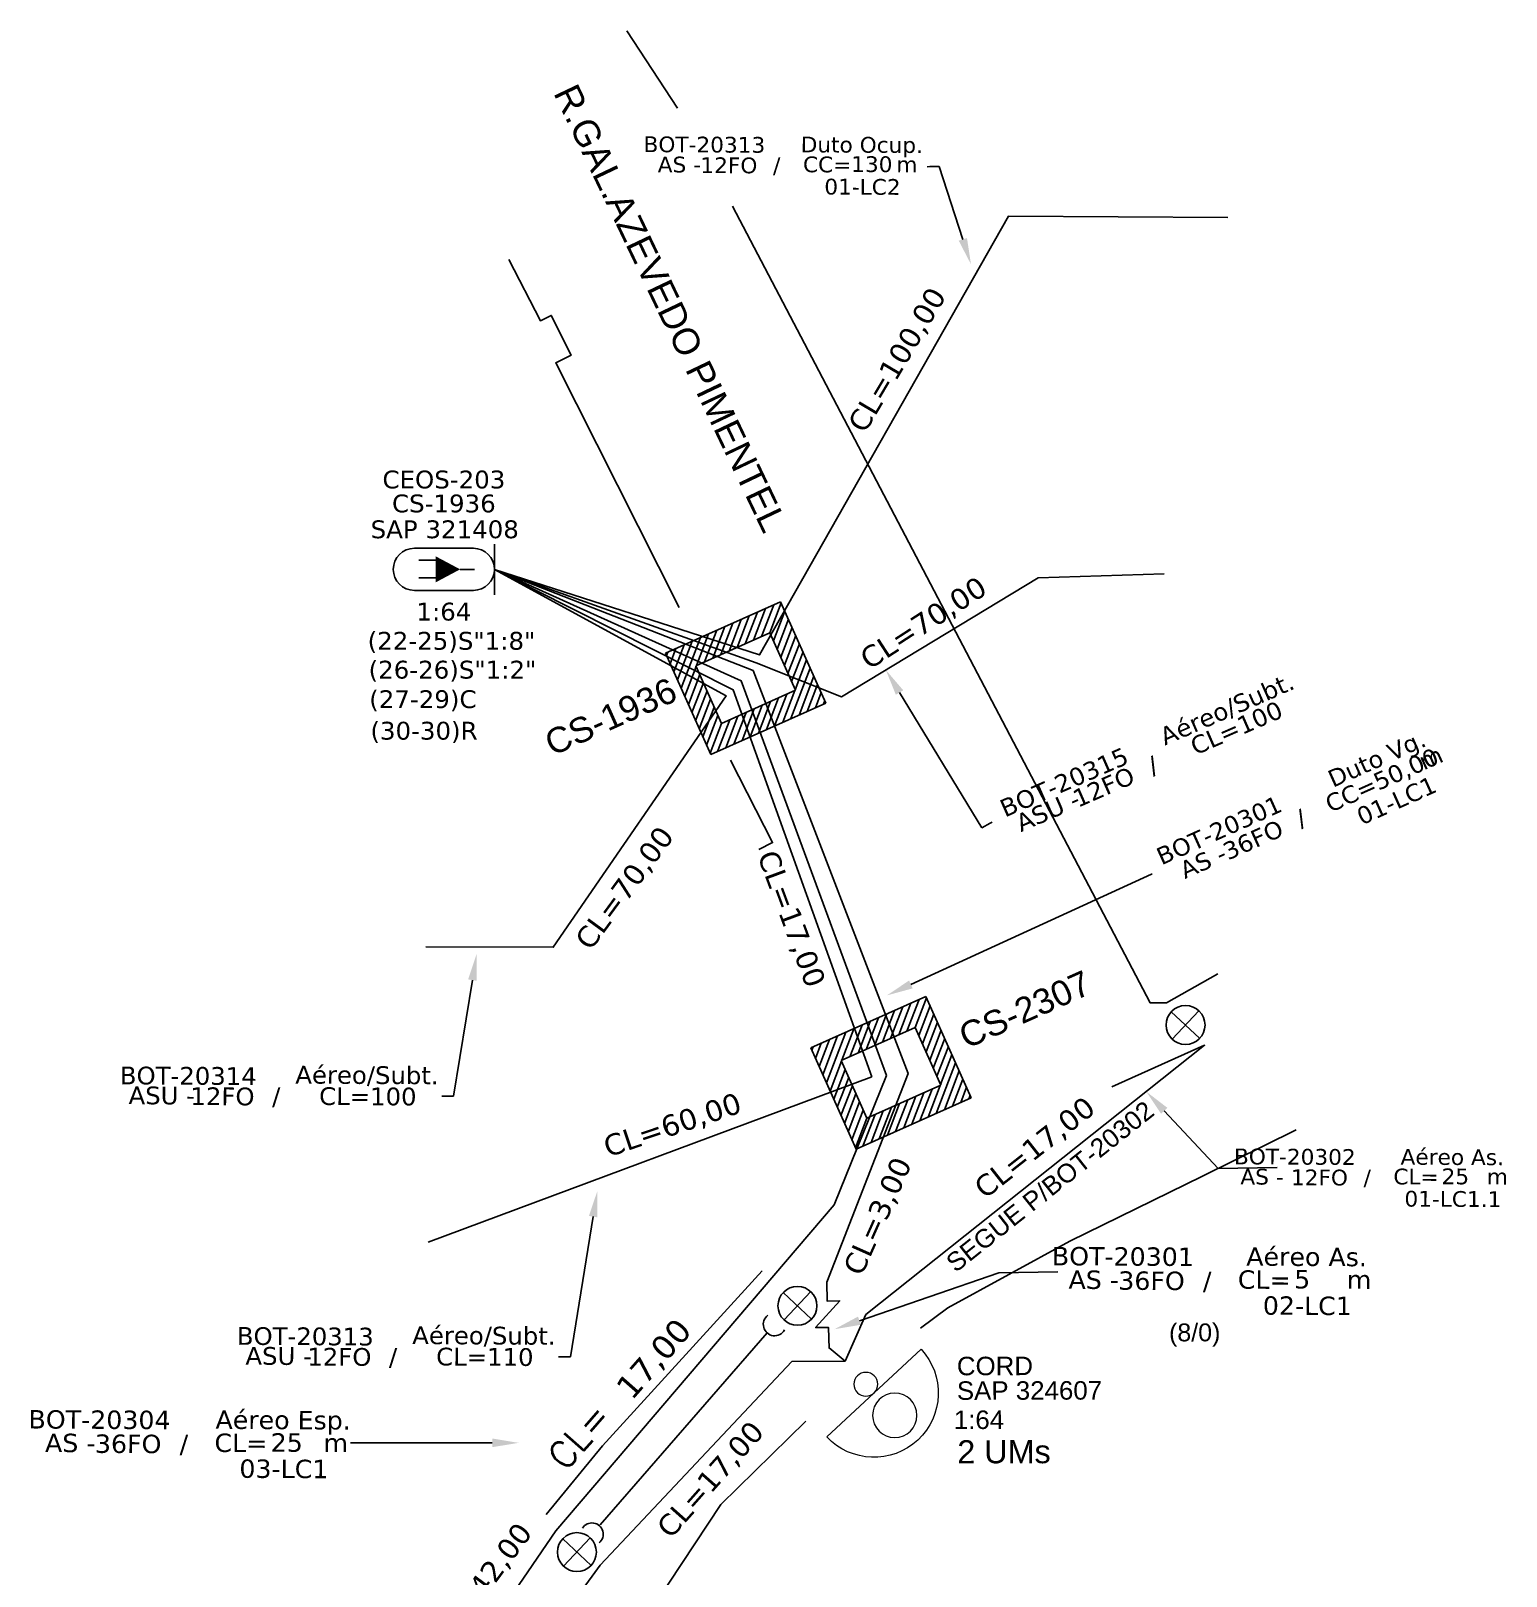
# Model space of a CAD drawing. Header units: metres. Extents: x -1286 to -445, y -500 to 94.
# Drawn here: x -796.6 to -658.6, y -324.5 to -180 of the extents above; entities that cross this region are included whole.
import ezdxf
from ezdxf import colors
from ezdxf.entities.mleader import LeaderData, LeaderLine
from ezdxf.enums import TextEntityAlignment as Align
from ezdxf.math import Vec2, Vec3

# ---------------------------------------------------------------- set-up
doc = ezdxf.new("R2010")
doc.units = ezdxf.units.M
for name, color, linetype in [('10.1-Caixas Subterrâneas', 5, 'Continuous'), ('20.4-CEOS', 1, 'Continuous'), ('CAP_A_INSTALAR', 1, 'Continuous'), ('CELULAS_GPON', 7, 'Continuous'), ('label_cabos', 7, 'Continuous'), ('Legenda', 1, 'Continuous'), ('LOGRADOURO', 5, 'Continuous'), ('Meio Fio', 7, 'Continuous'), ('Subida Lateral', 5, 'Continuous')]:
    doc.layers.add(name, color=color, linetype=linetype)
for name, color, linetype, lineweight in [("20.0-LEGENDA DOS CDO'S", 1, 'Continuous', 0), ('20.2-CDO_POSTE', 1, 'Continuous', 5), ('20.6-CORDOALHA_SUPORTE', 7, 'Continuous', 25)]:
    doc.layers.add(name, color=color, linetype=linetype, lineweight=lineweight)
doc.layers.add('EXTRA', color=50, linetype='Continuous', plot=False)
doc.styles.add('ARIAL', font='arial.ttf')
doc.styles.add('ROMANS', font='romans.shx')
doc.styles.add('siredit', font='verdana.ttf')
doc.linetypes.add('FENCELINE1', pattern='A,0.25,-0.1,[133,ltypeshp.shx,S=0.1,R=0,X=-0.1,Y=0],-0.1,1', length=1.45)

# ---------------------------------------------------------------- blocks, each defined once
blk = doc.blocks.new('CDOE_CT_POST_DESENHO')
at = {"color": 0}
blk.add_line((2.136, 0.393), (-2.114, 0.393), dxfattribs=at)
for centre, radius in [((0.011, 1.403), 0.733), ((0.011, 0), 0.393)]:
    blk.add_circle(centre, radius, dxfattribs=at)
blk.add_arc((0.011, 0.393), 2.125, 0, 180, dxfattribs=at)
blk = doc.blocks.new('*U104')
at = {"layer": '20.4-CEOS', "color": 7, "style": 'siredit'}
for tag, p in [('FIBRAS_SPLITTER', (0, 0)), ('FIBRAS_TOP_C', (0, -4.128)), ('RESERVA_FINAIS', (0, -5.461))]:
    blk.add_attdef(tag, p, '', height=1.01, dxfattribs=at)
for tag, p, flags in [('ID_ATIVIDADE', (0, -6.773), 3), ('FATOR', (0, -8.085), 1), ('QTDE', (0, -9.397), 1), ('FID', (0, -10.709), 1)]:
    blk.add_attdef(tag, p, '', height=1.01, dxfattribs=dict(at, flags=flags))
blk = doc.blocks.new('*U95')
at = {"layer": '20.4-CEOS', "color": 7, "style": 'siredit'}
blk.add_attdef('FIBRAS_SPLITTER', (0, 0), '', height=1.01, dxfattribs=at)
for tag, p, flags in [('ID_ATIVIDADE', (0, -1.483), 3), ('FATOR', (0, -2.795), 1), ('QTDE', (0, -4.107), 1), ('FID', (0, -5.419), 1)]:
    blk.add_attdef(tag, p, '', height=1.01, dxfattribs=dict(at, flags=flags))
blk = doc.blocks.new('*X73')
at = {"color": 0, "linetype": 'Continuous'}
for p, q in [((-1.25, 0.34099), (-0.49099, 1.1)), ((-1.25, 0.517767), (-0.667767, 1.1)), ((-1.25, 0.694544), (-0.844544, 1.1)), ((-1.25, 0.87132), (-1.02132, 1.1)), ((-1.25, 1.048097), (-1.198097, 1.1)), ((-0.789214, 0.625), (-0.314214, 1.1)), ((-0.612437, 0.625), (-0.137437, 1.1)), ((-0.43566, 0.625), (0.03934, 1.1)), ((-0.258883, 0.625), (0.216117, 1.1)), ((-0.082107, 0.625), (0.392893, 1.1)), ((0.09467, 0.625), (0.56967, 1.1)), ((0.271447, 0.625), (0.746447, 1.1)), ((0.448223, 0.625), (0.923223, 1.1)), ((0.625, 0.625), (1.1, 1.1)), ((0.801777, 0.625), (1.25, 1.073223)), ((0.8035, 0.449947), (1.25, 0.896447)), ((0.8035, 0.27317), (1.25, 0.71967)), ((-1.25, 0.164214), (-0.8035, 0.610714)), ((-1.25, -0.012563), (-0.8035, 0.433937)), ((0.8035, 0.096393), (1.25, 0.542893)), ((0.8035, -0.080383), (1.25, 0.366117)), ((-1.25, -0.18934), (-0.8035, 0.25716)), ((-1.25, -0.366117), (-0.8035, 0.080383)), ((0.8035, -0.25716), (1.25, 0.18934)), ((0.8035, -0.433937), (1.25, 0.012563)), ((-1.25, -0.542893), (-0.8035, -0.096393)), ((-1.25, -0.71967), (-0.8035, -0.27317)), ((0.8035, -0.610714), (1.25, -0.164214)), ((-1.25, -0.896447), (-0.8035, -0.449947)), ((0.49099, -1.1), (1.25, -0.34099)), ((0.667767, -1.1), (1.25, -0.517767)), ((-1.25, -1.073223), (-0.801777, -0.625)), ((-1.1, -1.1), (-0.625, -0.625)), ((-0.923223, -1.1), (-0.448223, -0.625)), ((-0.746447, -1.1), (-0.271447, -0.625)), ((-0.56967, -1.1), (-0.09467, -0.625)), ((-0.392893, -1.1), (0.082107, -0.625)), ((-0.216117, -1.1), (0.258883, -0.625)), ((-0.03934, -1.1), (0.43566, -0.625)), ((0.137437, -1.1), (0.612437, -0.625)), ((0.314214, -1.1), (0.789214, -0.625)), ((0.844544, -1.1), (1.25, -0.694544)), ((1.02132, -1.1), (1.25, -0.87132)), ((1.198097, -1.1), (1.25, -1.048097))]:
    blk.add_line(p, q, dxfattribs=at)
blk = doc.blocks.new('MANHOLE_MQ')
at = {"color": 0, "linetype": 'Continuous'}
for p, q in [((0.00000623, 0.00000569), (-0.00000627, 0.00000569)), ((-0.00000627, 0.00000569), (-0.00000627, -0.00000531)), ((0.00000623, -0.00000531), (0.00000623, 0.00000569)), ((-0.00000404, 0.00000331), (0.00000399, 0.00000331)), ((-0.00000404, -0.00000294), (-0.00000404, 0.00000331)), ((0.00000399, 0.00000331), (0.00000399, -0.00000294)), ((0.00000399, -0.00000294), (-0.00000404, -0.00000294)), ((0.00000399, -0.00000294), (0.00000399, -0.00000294)), ((-0.00000627, -0.00000531), (0.00000623, -0.00000531))]:
    blk.add_line(p, q, dxfattribs=at)
at = {"color": 0, "linetype": 'Continuous', "xscale": 5e-06, "yscale": 5e-06, "zscale": 1e-05}
blk.add_blockref('*X73', (-0.00000002, 0.00000019), dxfattribs=at)
blk = doc.blocks.new('Inst CB DT VG CFOA-SM-AS-80-TS-36')
at = {"layer": 'label_cabos', "color": 0, "style": 'siredit'}
for tag, flags, p in [('ID_ATIVIDADE', 3, (1.314, 2.672)), ('FATOR', 1, (11.56, 2.551))]:
    blk.add_attdef(tag, text='', height=1, rotation=359.69001, dxfattribs=dict(at, flags=flags)).set_placement(p, align=Align.MIDDLE_CENTER)
for tag, p in [('DESTINO_CABO', (3.131, 1.262)), ('TIPO_CABO', (13.108, 1.245)), ('TIPO_CABO', (1.762, -0.005)), ('CABO', (4.686, -0.052)), ('/', (7.714, -0.052)), ('LANCE', (10.909, 0.002)), ('UND', (15.964, 0.002)), ('FID', (13.148, -1.414))]:
    blk.add_attdef(tag, text='', height=1, rotation=359.69001, dxfattribs=at).set_placement(p, align=Align.MIDDLE_CENTER)
blk.add_attdef('QTDE', (12.429, -0.475), '', height=1, rotation=359.69001, dxfattribs=at)
blk = doc.blocks.new('Inst CB AS CFOA-SM-AS-80-TS-36')
at = {"layer": 'label_cabos', "color": 0, "style": 'siredit'}
for tag, flags, p in [('ID_ATIVIDADE', 3, (1.314, 2.672)), ('FATOR', 1, (11.56, 2.551))]:
    blk.add_attdef(tag, text='', height=1, rotation=359.69001, dxfattribs=dict(at, flags=flags)).set_placement(p, align=Align.MIDDLE_CENTER)
for tag, p in [('DESTINO_CABO', (3.131, 1.262)), ('TIPO_CABO', (13.108, 1.245)), ('TIPO_CABO', (1.762, -0.005)), ('CABO', (4.686, -0.052)), ('/', (7.714, -0.052)), ('LANCE', (10.809, 0.002)), ('UND', (15.964, 0.002)), ('FID', (13.148, -1.414))]:
    blk.add_attdef(tag, text='', height=1, rotation=359.69001, dxfattribs=at).set_placement(p, align=Align.MIDDLE_CENTER)
blk.add_attdef('QTDE', (12.429, -0.475), '', height=1, rotation=359.69001, dxfattribs=at)
blk = doc.blocks.new('Inst CB ESP CFOA-SM-AS-80-TS-36')
at = {"layer": 'label_cabos', "color": 0, "style": 'siredit'}
for tag, flags, p in [('ID_ATIVIDADE', 3, (1.314, 2.672)), ('FATOR', 1, (11.56, 2.551))]:
    blk.add_attdef(tag, text='', height=1, rotation=359.69001, dxfattribs=dict(at, flags=flags)).set_placement(p, align=Align.MIDDLE_CENTER)
for tag, p in [('DESTINO_CABO', (3.131, 1.262)), ('TIPO_CABO', (13.108, 1.245)), ('TIPO_CABO', (1.762, -0.005)), ('CABO', (4.686, -0.052)), ('/', (7.714, -0.052)), ('LANCE', (10.809, 0.002)), ('UND', (15.964, 0.002)), ('FID', (13.148, -1.414))]:
    blk.add_attdef(tag, text='', height=1, rotation=359.69001, dxfattribs=at).set_placement(p, align=Align.MIDDLE_CENTER)
blk.add_attdef('QTDE', (12.429, -0.475), '', height=1, rotation=359.69001, dxfattribs=at)
blk = doc.blocks.new('Inst CB AS CFOA-SM-AS-120-S-12 A')
at = {"layer": 'label_cabos', "color": 0, "style": 'siredit'}
for tag, flags, p in [('ID_ATIVIDADE', 3, (1.314, 2.672)), ('FATOR', 1, (11.56, 2.551))]:
    blk.add_attdef(tag, text='', height=1, rotation=359.69001, dxfattribs=dict(at, flags=flags)).set_placement(p, align=Align.MIDDLE_CENTER)
for tag, p in [('DESTINO_CABO', (3.131, 1.262)), ('TIPO_CABO', (13.108, 1.245)), ('TIPO_CABO', (1.262, -0.005)), ('CABO', (4.686, -0.052)), ('/', (7.714, -0.052)), ('LANCE', (10.809, 0.002)), ('UND', (15.964, 0.002)), ('FID', (13.148, -1.414))]:
    blk.add_attdef(tag, text='', height=1, rotation=359.69001, dxfattribs=at).set_placement(p, align=Align.MIDDLE_CENTER)
blk.add_attdef('QTDE', (12.429, -0.475), '', height=1, rotation=359.69001, dxfattribs=at)
blk = doc.blocks.new('LEGENDA DOS CABOS')
at = {"layer": 'EXTRA', "color": 0, "style": 'siredit'}
for tag, p in [('ID', (4.601, 0.974)), ('XX', (9.03, 0.974))]:
    blk.add_attdef(tag, text='', height=0.48, rotation=359.69001, dxfattribs=at).set_placement(p, align=Align.MIDDLE_CENTER)
at = {"layer": 'Legenda', "color": 0, "style": 'siredit'}
for tag, p in [('TIPO_CABO', (1.314, -0.005)), ('CABO', (4.686, -0.052)), ('/', (6.809, -0.052)), ('METROS', (10.034, -0.052))]:
    blk.add_attdef(tag, text='', height=0.8, rotation=359.69001, dxfattribs=at).set_placement(p, align=Align.MIDDLE_CENTER)
blk = doc.blocks.new('Inst CB DT OCUP CFOA-SM-AS-80-TS-24')
at = {"layer": 'label_cabos', "color": 0, "style": 'siredit'}
for tag, flags, p in [('ID_ATIVIDADE', 3, (1.314, 2.672)), ('FATOR', 1, (11.56, 2.551))]:
    blk.add_attdef(tag, text='', height=1, rotation=359.69001, dxfattribs=dict(at, flags=flags)).set_placement(p, align=Align.MIDDLE_CENTER)
for tag, p in [('DESTINO_CABO', (3.131, 1.262)), ('TIPO_CABO', (13.108, 1.245)), ('TIPO_CABO', (1.762, -0.005)), ('CABO', (4.686, -0.052)), ('/', (7.714, -0.052)), ('LANCE', (10.909, 0.002)), ('UND', (15.964, 0.002)), ('FID', (13.148, -1.414))]:
    blk.add_attdef(tag, text='', height=1, rotation=359.69001, dxfattribs=at).set_placement(p, align=Align.MIDDLE_CENTER)
blk.add_attdef('QTDE', (12.429, -0.475), '', height=1, rotation=359.69001, dxfattribs=at)

msp = doc.modelspace()

# ---------------------------------------------------------------- linework, layer by layer
at = {"color": 1}
for p, q in [((-689.94, -271.75), (-687.29, -274.23)), ((-687.37, -271.66), (-689.85, -274.31)), ((-726.23, -298.02), (-723.58, -300.5)), ((-723.66, -297.93), (-726.15, -300.58)), ((-746.85, -321.05), (-744.19, -323.54)), ((-744.28, -320.97), (-746.76, -323.62))]:
    msp.add_line(p, q, dxfattribs=at)
for centre in [(-688.61, -272.99), (-724.9, -299.26), (-745.52, -322.3)]:
    msp.add_circle(centre, 1.82, dxfattribs=at)
at = {"layer": '20.4-CEOS', "color": 7}
for p, q in [((-760.72, -228.39), (-755.2, -228.39)), ((-755.2, -232.33), (-760.72, -232.33))]:
    msp.add_line(p, q, dxfattribs=at)
for points in [[(-753.23, -227.99), (-753.23, -232.74)], [(-758.62, -229.51), (-760.29, -229.51)], [(-758.62, -231.15), (-760.29, -231.15)], [(-756.44, -230.36), (-755.11, -230.36)]]:
    msp.add_lwpolyline(points, dxfattribs=at)
msp.add_lwpolyline([(-756.44, -230.36, 0, 2.43, 0), (-758.72, -230.36, 2.43, 2.43, 0)], format="xyseb", dxfattribs=at)
for centre, start, end in [((-760.72, -230.36), 90, 270), ((-755.2, -230.36), 270, 90)]:
    msp.add_arc(centre, 1.97, start, end, dxfattribs=at)
at = {"layer": '20.6-CORDOALHA_SUPORTE'}
for points in [[(-727.67, -300.15, 1.231752), (-726.1, -301.52)], [(-743.45, -321.44, 1.175511), (-745.01, -320.06)]]:
    msp.add_lwpolyline(points, format="xyb", dxfattribs=at)
msp.add_lwpolyline([(-743.35, -319.76), (-727.73, -301.8)], dxfattribs=at)
at = {"layer": 'CAP_A_INSTALAR', "color": 7, "linetype": 'FENCELINE1', "ltscale": 3}
for points in [[(-753.23, -230.36), (-728.44, -238.37), (-705.18, -197.32), (-684.65, -197.44)], [(-753.23, -230.36), (-731.57, -242.19), (-747.73, -265.71), (-759.66, -265.69)], [(-716.57, -277.72), (-730.16, -240.78), (-753.23, -230.36)], [(-690.61, -230.78), (-702.4, -231.15), (-720.78, -242.3), (-728.75, -239.12), (-753.23, -230.36)], [(-717.93, -277.85), (-730.9, -241.62), (-753.23, -230.36)], [(-722.14, -297.05), (-714.55, -277.54), (-729.04, -239.83), (-752.87, -230.5)], [(-718.49, -300.06), (-686.83, -274.89), (-695.5, -278.76)], [(-717.93, -277.85), (-759.42, -293.31)], [(-721.47, -289.82), (-716.57, -277.72)], [(-721.47, -289.82), (-747.49, -320.31), (-757.9, -335.56), (-707.24, -338.55)], [(-720.45, -304.43), (-721.94, -303.18)], [(-725.43, -304.48), (-743.35, -323.53)], [(-720.45, -304.43), (-725.43, -304.48)]]:
    msp.add_lwpolyline(points, dxfattribs=at)
at = {"layer": 'CAP_A_INSTALAR', "color": 7, "linetype": 'FENCELINE1', "ltscale": 5}
for points in [[(-720.45, -304.43), (-718.49, -300.06)], [(-759.38, -356.34), (-762.63, -350.28), (-753.8, -338.23), (-753.33, -341.02), (-746.73, -331.88), (-750.19, -332.94), (-743.35, -323.53)]]:
    msp.add_lwpolyline(points, dxfattribs=at)
at = {"layer": 'Meio Fio'}
for points in [[(-740.85, -179.99), (-736.1, -187.21)], [(-730.96, -196.38), (-691.91, -270.93), (-690.38, -270.93), (-685.59, -268.19)], [(-735.95, -233.92), (-747.5, -211.04), (-746.05, -210.31), (-747.92, -206.61), (-748.93, -207.11), (-751.88, -201.36)], [(-731.16, -248.21), (-727.23, -255.93), (-728.51, -256.58)], [(-678.27, -282.79), (-687.01, -287.14), (-699.44, -293.2), (-710.83, -299.44), (-713.4, -301.36)], [(-748.4, -318.78), (-743.14, -312.35), (-728.19, -296)], [(-724.1, -310.06), (-732.07, -317.84)], [(-732.07, -317.84), (-751.5, -347.28)]]:
    msp.add_lwpolyline(points, dxfattribs=at)
at = {"layer": 'Subida Lateral', "color": 7}
msp.add_lwpolyline([(-721.94, -303.25), (-721.99, -301.29), (-723.2, -301.3), (-720.94, -298.78), (-722.12, -298.83), (-722.14, -297.05)], dxfattribs=at)

# ---------------------------------------------------------------- block references
at = {"color": 0, "lineweight": 0}
ref = msp.add_blockref('Inst CB AS CFOA-SM-AS-120-S-12 A', (-683.01, -287.17), dxfattribs=dict(at, xscale=1.475436406189821, yscale=1.475436406189821, zscale=1.475436406189821))
ref.add_attrib('DESTINO_CABO', 'BOT-20302', dxfattribs={"layer": 'label_cabos', "color": 0, "height": 1.475, "rotation": 359.69, "style": 'siredit'}).set_placement((-678.39, -285.31), align=Align.MIDDLE_CENTER)
ref.add_attrib('CABO', '12FO', dxfattribs={"layer": 'label_cabos', "color": 0, "height": 1.475, "rotation": 359.69, "style": 'siredit'}).set_placement((-676.09, -287.25), align=Align.MIDDLE_CENTER)
ref.add_attrib('TIPO_CABO', 'Aéreo As.', dxfattribs={"layer": 'label_cabos', "color": 0, "height": 1.475, "rotation": 359.69, "style": 'siredit'}).set_placement((-663.67, -285.34), align=Align.MIDDLE_CENTER)
ref.add_attrib('/', '/', dxfattribs={"layer": 'label_cabos', "color": 0, "height": 1.48, "rotation": 359.69, "style": 'siredit'}).set_placement((-671.62, -287.25), align=Align.MIDDLE_CENTER)
ref.add_attrib('TIPO_CABO', 'AS - ', dxfattribs={"layer": 'label_cabos', "color": 0, "height": 1.475, "rotation": 359.69, "style": 'siredit'}).set_placement((-681.14, -287.18), align=Align.MIDDLE_CENTER)
ref.add_attrib('FID', '01-LC1.1', dxfattribs={"layer": 'label_cabos', "color": 0, "height": 1.475, "rotation": 359.69, "style": 'siredit'}).set_placement((-663.61, -289.26), align=Align.MIDDLE_CENTER)
ref.add_attrib('LANCE', 'CL=', dxfattribs={"layer": 'label_cabos', "color": 0, "height": 1.475, "rotation": 359.69, "style": 'siredit'}).set_placement((-667.06, -287.17), align=Align.MIDDLE_CENTER)
ref.add_attrib('QTDE', '25', (-664.67, -287.88), dxfattribs={"layer": 'label_cabos', "color": 0, "height": 1.475, "rotation": 359.69, "style": 'siredit'})
ref.add_attrib('UND', 'm', dxfattribs={"layer": 'label_cabos', "color": 0, "height": 1.48, "rotation": 359.69, "style": 'siredit'}).set_placement((-659.45, -287.17), align=Align.MIDDLE_CENTER)
at = {"layer": '10.1-Caixas Subterrâneas', "color": 30, "xscale": 943652.3997541745, "yscale": 943652.3997541746, "zscale": 943652.3997541746, "rotation": 204.0747393551157}
for p in [(-729.83, -240.38), (-716.24, -277.31)]:
    msp.add_blockref('MANHOLE_MQ', p, dxfattribs=at)
at = {"layer": '20.2-CDO_POSTE', "color": 7, "xscale": -2.832837899884455, "yscale": 2.832837899884455, "zscale": 2.832837899884455, "rotation": 222.9830390450754}
msp.add_blockref('CDOE_CT_POST_DESENHO', (-718.53, -306.62), dxfattribs=at)
at = {"layer": '20.4-CEOS', "color": 0, "lineweight": 0}
ref = msp.add_blockref('*U104', (-765.09, -237.88), dxfattribs=dict(at, xscale=1.652488774932599, yscale=1.652488774932599, zscale=1.652488774932599))
ref.add_attrib('FIBRAS_SPLITTER', '(22-25)S"1:8"', (-765.09, -237.88), dxfattribs={"color": 7, "height": 1.6685, "style": 'siredit'})
ref.add_attrib('FIBRAS_TOP_C', '(27-29)C', (-764.94, -243.34), dxfattribs={"color": 7, "height": 1.668, "style": 'siredit'})
ref.add_attrib('RESERVA_FINAIS', '(30-30)R', (-764.83, -246.29), dxfattribs={"color": 7, "height": 1.668, "style": 'siredit'})
at = {"layer": '20.4-CEOS', "color": 0, "lineweight": 0, "xscale": 1.652488774932599, "yscale": 1.652488774932599, "zscale": 1.652488774932599}
msp.add_blockref('*U95', (-765, -240.58), dxfattribs=at).add_auto_attribs({'FIBRAS_SPLITTER': '(26-26)S"1:2"'})
at = {"layer": 'label_cabos', "color": 0, "lineweight": 0}
ref = msp.add_blockref('Inst CB DT OCUP CFOA-SM-AS-80-TS-24', (-738.22, -192.48), dxfattribs=dict(at, xscale=1.475436406189821, yscale=1.475436406189821, zscale=1.475436406189821))
ref.add_attrib('DESTINO_CABO', 'BOT-20313', dxfattribs={"color": 0, "height": 1.475, "rotation": 359.69, "style": 'siredit'}).set_placement((-733.6, -190.62), align=Align.MIDDLE_CENTER)
ref.add_attrib('CABO', '12FO', dxfattribs={"color": 0, "height": 1.475, "rotation": 359.69, "style": 'siredit'}).set_placement((-731.31, -192.56), align=Align.MIDDLE_CENTER)
ref.add_attrib('TIPO_CABO', 'Duto Ocup.', dxfattribs={"color": 0, "height": 1.475, "rotation": 359.69, "style": 'siredit'}).set_placement((-718.88, -190.64), align=Align.MIDDLE_CENTER)
ref.add_attrib('/', '/', dxfattribs={"color": 0, "height": 1.48, "rotation": 359.69, "style": 'siredit'}).set_placement((-726.84, -192.56), align=Align.MIDDLE_CENTER)
ref.add_attrib('TIPO_CABO', 'AS - ', dxfattribs={"color": 0, "height": 1.475, "rotation": 359.69, "style": 'siredit'}).set_placement((-735.62, -192.49), align=Align.MIDDLE_CENTER)
ref.add_attrib('FID', '01-LC2', dxfattribs={"color": 0, "height": 1.475, "rotation": 359.69, "style": 'siredit'}).set_placement((-718.82, -194.57), align=Align.MIDDLE_CENTER)
ref.add_attrib('LANCE', 'CC=', dxfattribs={"color": 0, "height": 1.475, "rotation": 359.69, "style": 'siredit'}).set_placement((-722.12, -192.48), align=Align.MIDDLE_CENTER)
ref.add_attrib('QTDE', '130', (-719.88, -193.18), dxfattribs={"color": 0, "height": 1.475, "rotation": 359.69, "style": 'siredit'})
ref.add_attrib('UND', 'm', dxfattribs={"color": 0, "height": 1.48, "rotation": 359.69, "style": 'siredit'}).set_placement((-714.67, -192.48), align=Align.MIDDLE_CENTER)
ref = msp.add_blockref('LEGENDA DOS CABOS', (-705.29, -255.59), dxfattribs=dict(at, xscale=1.65889068284065, yscale=1.65889068284065, zscale=1.65889068284065, rotation=24))
ref.add_attrib('ID', 'BOT-20315', dxfattribs={"color": 0, "height": 1.659, "rotation": 23.69, "style": 'siredit'}).set_placement((-699.97, -250.26), align=Align.MIDDLE_CENTER)
ref.add_attrib('CABO', '12FO', dxfattribs={"color": 0, "height": 1.659, "rotation": 23.69, "style": 'siredit'}).set_placement((-696.27, -250.72), align=Align.MIDDLE_CENTER)
ref.add_attrib('METROS', 'CL=100', dxfattribs={"color": 0, "height": 1.659, "rotation": 23.69, "style": 'siredit'}).set_placement((-683.85, -245.19), align=Align.MIDDLE_CENTER)
ref.add_attrib('XX', 'Aéreo/Subt.', dxfattribs={"color": 0, "height": 1.6589, "rotation": 23.69, "style": 'siredit'}).set_placement((-684.74, -243.41), align=Align.MIDDLE_CENTER)
ref.add_attrib('/', '/', dxfattribs={"color": 0, "height": 1.66, "rotation": 23.69, "style": 'siredit'}).set_placement((-691.68, -248.67), align=Align.MIDDLE_CENTER)
ref.add_attrib('TIPO_CABO', 'ASU -', dxfattribs={"color": 0, "height": 1.659, "rotation": 23.69, "style": 'siredit'}).set_placement((-701.49, -252.95), align=Align.MIDDLE_CENTER)
ref = msp.add_blockref('Inst CB DT VG CFOA-SM-AS-80-TS-36', (-689.26, -258.73), dxfattribs=dict(at, xscale=1.622980046808802, yscale=1.622980046808802, zscale=1.622980046808802, rotation=24.47484141950953))
ref.add_attrib('DESTINO_CABO', 'BOT-20301', dxfattribs={"color": 0, "height": 1.623, "rotation": 24.1648, "style": 'siredit'}).set_placement((-685.48, -254.76), align=Align.MIDDLE_CENTER)
ref.add_attrib('CABO', '36FO', dxfattribs={"color": 0, "height": 1.623, "rotation": 24.1648, "style": 'siredit'}).set_placement((-682.3, -255.66), align=Align.MIDDLE_CENTER)
ref.add_attrib('TIPO_CABO', 'Duto Vg.', dxfattribs={"color": 0, "height": 1.623, "rotation": 24.1648, "style": 'siredit'}).set_placement((-670.73, -248.08), align=Align.MIDDLE_CENTER)
ref.add_attrib('/', '/', dxfattribs={"color": 0, "height": 1.62, "rotation": 24.1648, "style": 'siredit'}).set_placement((-677.83, -253.62), align=Align.MIDDLE_CENTER)
ref.add_attrib('TIPO_CABO', 'AS - ', dxfattribs={"color": 0, "height": 1.623, "rotation": 24.1648, "style": 'siredit'}).set_placement((-686.65, -257.55), align=Align.MIDDLE_CENTER)
ref.add_attrib('FID', '01-LC1', dxfattribs={"color": 0, "height": 1.623, "rotation": 24.1648, "style": 'siredit'}).set_placement((-668.89, -251.98), align=Align.MIDDLE_CENTER)
ref.add_attrib('LANCE', 'CC=', dxfattribs={"color": 0, "height": 1.623, "rotation": 24.1648, "style": 'siredit'}).set_placement((-673.14, -251.39), align=Align.MIDDLE_CENTER)
ref.add_attrib('QTDE', '50,00', (-670.58, -251.08), dxfattribs={"color": 0, "height": 1.623, "rotation": 24.1648, "style": 'siredit'})
ref.add_attrib('UND', 'm', dxfattribs={"color": 0, "height": 1.62, "rotation": 24.1648, "style": 'siredit'}).set_placement((-665.68, -248), align=Align.MIDDLE_CENTER)
ref = msp.add_blockref('LEGENDA DOS CABOS', (-788.89, -280.44), dxfattribs=dict(at, xscale=1.65889068284065, yscale=1.65889068284065, zscale=1.65889068284065))
ref.add_attrib('ID', 'BOT-20314', dxfattribs={"color": 0, "height": 1.659, "rotation": 359.69, "style": 'siredit'}).set_placement((-781.86, -277.74), align=Align.MIDDLE_CENTER)
ref.add_attrib('CABO', '12FO', dxfattribs={"color": 0, "height": 1.659, "rotation": 359.69, "style": 'siredit'}).set_placement((-778.66, -279.66), align=Align.MIDDLE_CENTER)
ref.add_attrib('METROS', 'CL=100', dxfattribs={"color": 0, "height": 1.659, "rotation": 359.69, "style": 'siredit'}).set_placement((-765.07, -279.66), align=Align.MIDDLE_CENTER)
ref.add_attrib('XX', 'Aéreo/Subt.', dxfattribs={"color": 0, "height": 1.6589, "rotation": 359.69, "style": 'siredit'}).set_placement((-765.15, -277.67), align=Align.MIDDLE_CENTER)
ref.add_attrib('/', '/', dxfattribs={"color": 0, "height": 1.66, "rotation": 359.69, "style": 'siredit'}).set_placement((-773.64, -279.66), align=Align.MIDDLE_CENTER)
ref.add_attrib('TIPO_CABO', 'ASU -', dxfattribs={"color": 0, "height": 1.659, "rotation": 359.69, "style": 'siredit'}).set_placement((-784.34, -279.58), align=Align.MIDDLE_CENTER)
ref = msp.add_blockref('Inst CB AS CFOA-SM-AS-80-TS-36', (-699.86, -296.82), dxfattribs=dict(at, xscale=1.721342473888124, yscale=1.721342473888124, zscale=1.721342473888124))
ref.add_attrib('DESTINO_CABO', 'BOT-20301', dxfattribs={"color": 0, "height": 1.721, "rotation": 359.69, "style": 'siredit'}).set_placement((-694.47, -294.64), align=Align.MIDDLE_CENTER)
ref.add_attrib('TIPO_CABO', 'Aéreo As.', dxfattribs={"color": 0, "height": 1.721, "rotation": 359.69, "style": 'siredit'}).set_placement((-677.29, -294.67), align=Align.MIDDLE_CENTER)
ref.add_attrib('CABO', '36FO', dxfattribs={"color": 0, "height": 1.721, "rotation": 359.69, "style": 'siredit'}).set_placement((-691.79, -296.91), align=Align.MIDDLE_CENTER)
ref.add_attrib('/', '/', dxfattribs={"color": 0, "height": 1.72, "rotation": 359.69, "style": 'siredit'}).set_placement((-686.58, -296.91), align=Align.MIDDLE_CENTER)
ref.add_attrib('TIPO_CABO', 'AS - ', dxfattribs={"color": 0, "height": 1.721, "rotation": 359.69, "style": 'siredit'}).set_placement((-696.82, -296.82), align=Align.MIDDLE_CENTER)
ref.add_attrib('FID', '02-LC1', dxfattribs={"color": 0, "height": 1.721, "rotation": 359.69, "style": 'siredit'}).set_placement((-677.22, -299.25), align=Align.MIDDLE_CENTER)
ref.add_attrib('LANCE', 'CL=', dxfattribs={"color": 0, "height": 1.721, "rotation": 359.69, "style": 'siredit'}).set_placement((-681.25, -296.81), align=Align.MIDDLE_CENTER)
ref.add_attrib('QTDE', '5', (-678.46, -297.63), dxfattribs={"color": 0, "height": 1.72, "rotation": 359.69, "style": 'siredit'})
ref.add_attrib('UND', 'm', dxfattribs={"color": 0, "height": 1.72, "rotation": 359.69, "style": 'siredit'}).set_placement((-672.38, -296.81), align=Align.MIDDLE_CENTER)
ref = msp.add_blockref('LEGENDA DOS CABOS', (-777.95, -304.82), dxfattribs=dict(at, xscale=1.65889068284065, yscale=1.65889068284065, zscale=1.65889068284065))
ref.add_attrib('ID', 'BOT-20313', dxfattribs={"color": 0, "height": 1.659, "rotation": 359.69, "style": 'siredit'}).set_placement((-770.92, -302.11), align=Align.MIDDLE_CENTER)
ref.add_attrib('CABO', '12FO', dxfattribs={"color": 0, "height": 1.659, "rotation": 359.69, "style": 'siredit'}).set_placement((-767.73, -304.03), align=Align.MIDDLE_CENTER)
ref.add_attrib('METROS', 'CL=110', dxfattribs={"color": 0, "height": 1.659, "rotation": 359.69, "style": 'siredit'}).set_placement((-754.13, -304.03), align=Align.MIDDLE_CENTER)
ref.add_attrib('XX', 'Aéreo/Subt.', dxfattribs={"color": 0, "height": 1.6589, "rotation": 359.69, "style": 'siredit'}).set_placement((-754.22, -302.04), align=Align.MIDDLE_CENTER)
ref.add_attrib('/', '/', dxfattribs={"color": 0, "height": 1.66, "rotation": 359.69, "style": 'siredit'}).set_placement((-762.71, -304.03), align=Align.MIDDLE_CENTER)
ref.add_attrib('TIPO_CABO', 'ASU -', dxfattribs={"color": 0, "height": 1.659, "rotation": 359.69, "style": 'siredit'}).set_placement((-773.41, -303.95), align=Align.MIDDLE_CENTER)
ref = msp.add_blockref('Inst CB ESP CFOA-SM-AS-80-TS-36', (-795.55, -312.08), dxfattribs=dict(at, xscale=1.721342473888124, yscale=1.721342473888124, zscale=1.721342473888124))
ref.add_attrib('DESTINO_CABO', 'BOT-20304', dxfattribs={"color": 0, "height": 1.721, "rotation": 359.69, "style": 'siredit'}).set_placement((-790.16, -309.91), align=Align.MIDDLE_CENTER)
ref.add_attrib('TIPO_CABO', 'Aéreo Esp.', dxfattribs={"color": 0, "height": 1.721, "rotation": 359.69, "style": 'siredit'}).set_placement((-772.99, -309.94), align=Align.MIDDLE_CENTER)
ref.add_attrib('CABO', '36FO', dxfattribs={"color": 0, "height": 1.721, "rotation": 359.69, "style": 'siredit'}).set_placement((-787.48, -312.17), align=Align.MIDDLE_CENTER)
ref.add_attrib('/', '/', dxfattribs={"color": 0, "height": 1.72, "rotation": 359.69, "style": 'siredit'}).set_placement((-782.27, -312.17), align=Align.MIDDLE_CENTER)
ref.add_attrib('TIPO_CABO', 'AS - ', dxfattribs={"color": 0, "height": 1.721, "rotation": 359.69, "style": 'siredit'}).set_placement((-792.52, -312.09), align=Align.MIDDLE_CENTER)
ref.add_attrib('FID', '03-LC1', dxfattribs={"color": 0, "height": 1.721, "rotation": 359.69, "style": 'siredit'}).set_placement((-772.92, -314.51), align=Align.MIDDLE_CENTER)
ref.add_attrib('LANCE', 'CL=', dxfattribs={"color": 0, "height": 1.721, "rotation": 359.69, "style": 'siredit'}).set_placement((-776.94, -312.08), align=Align.MIDDLE_CENTER)
ref.add_attrib('QTDE', '25', (-774.16, -312.9), dxfattribs={"color": 0, "height": 1.721, "rotation": 359.69, "style": 'siredit'})
ref.add_attrib('UND', 'm', dxfattribs={"color": 0, "height": 1.72, "rotation": 359.69, "style": 'siredit'}).set_placement((-768.07, -312.08), align=Align.MIDDLE_CENTER)

# ---------------------------------------------------------------- texts
at = {"layer": '10.1-Caixas Subterrâneas', "color": 30, "style": 'ARIAL'}
for s, p in [('CS-1936', (-747.83, -247.86)), ('CS-2307', (-709.1, -275.26))]:
    msp.add_text(s, height=2.361, rotation=24.0747, dxfattribs=at).set_placement(p)
at = {"layer": "20.0-LEGENDA DOS CDO'S", "color": 7, "style": 'ARIAL'}
msp.add_text('SEGUE P/BOT-20302', height=1.7312, rotation=38.4909, dxfattribs=at).set_placement((-701.29, -288.09), align=Align.MIDDLE_CENTER)
at = {"layer": "20.0-LEGENDA DOS CDO'S", "style": 'ARIAL'}
msp.add_text('(8/0)', height=1.671, rotation=0.118, dxfattribs=at).set_placement((-685.35, -303.08), align=Align.BOTTOM_RIGHT)
at = {"layer": "20.0-LEGENDA DOS CDO'S", "color": 7, "style": 'ARIAL'}
for s, height, p in [('CORD', 1.731, (-709.99, -305.76)), ('SAP 324607', 1.731, (-709.99, -308.06)), ('1:64', 1.731, (-710.28, -310.79)), ('2 UMs', 2.164, (-709.95, -314))]:
    msp.add_text(s, height=height, rotation=0.118, dxfattribs=at).set_placement(p)
at = {"layer": '20.4-CEOS', "color": 7, "style": 'siredit'}
for s, p in [('CEOS-203', (-757.96, -221.12)), ('CS-1936', (-757.96, -223.36)), ('SAP 321408', (-757.88, -225.78)), ('1:64', (-757.96, -233.48))]:
    msp.add_text(s, height=1.668, dxfattribs=at).set_placement(p, align=Align.TOP_CENTER)
at = {"layer": '20.6-CORDOALHA_SUPORTE', "color": 0, "style": 'siredit'}
msp.add_text('17,00', height=2.213, rotation=48.6433, dxfattribs=at).set_placement((-740.39, -308.19))
at = {"layer": '20.6-CORDOALHA_SUPORTE', "color": 0, "style": 'ROMANS'}
msp.add_text('CL=', height=2.459, rotation=48.9533, dxfattribs=at).set_placement((-742.17, -309.7), align=Align.RIGHT)
at = {"layer": 'CELULAS_GPON', "style": 'siredit'}
for s, rotation, p in [('CL=100,00', 59.3126, (-718.61, -217.73)), ('CL=70,00', 32.9358, (-718.21, -239.81)), ('CL=70,00', 53.7351, (-744.25, -266.12)), ('CL=17,00', 290.3212, (-728.67, -257.12)), ('CL=60,00', 18.6309, (-742.62, -285.38)), ('CL=17,00', 38.1602, (-707.38, -289.33)), ('CL=3,00', 65.9965, (-718.9, -296.58)), ('CL=17,00', 48.4213, (-736.76, -321.14)), ('CL=42,00', 53.2514, (-757.59, -331.22))]:
    msp.add_text(s, height=1.967, rotation=rotation, dxfattribs=at).set_placement(p)
at = {"layer": 'LOGRADOURO', "style": 'ARIAL'}
msp.add_text('R.GAL.AZEVEDO PIMENTEL', height=2.4591, rotation=295.4826, dxfattribs=at).set_placement((-747.75, -185.78))

# ---------------------------------------------------------------- leaders
at = {"color": 7}
ml = msp.add_multileader_mtext('Standard', dxfattribs=at)
ml.set_content('', color=7)
ml.set_leader_properties()
ml.build(insert=Vec2(0, 0))
ml.multileader.update_dxf_attribs({"text_right_attachment_type": 6, "dogleg_length": 0.36, "arrow_head_size": 2.46})
ctx = ml.context
ctx.base_point, ctx.char_height, ctx.arrow_head_size, ctx.landing_gap_size, ctx.plane_origin, ctx.plane_x_axis, ctx.plane_y_axis = Vec3(-712.98, -192.47), 0.443, 2.46, 0.221, Vec3(-697.03, -192.56), Vec3(0.999965, 0.008371), Vec3(-0.008371, 0.999965)
ctx.right_attachment, ctx.text_align_type = 6, 2
notes = []
notes.append((ctx, [(0, (1, 1, 0), (-711.65, -192.68), (-0.999965, -0.008371), 0.885, [(0, [(-708.67, -201.83)], 0, [])])]))
ctx.mtext.insert, ctx.mtext.text_direction, ctx.mtext.rotation, ctx.mtext.alignment, ctx.mtext.flow_direction = Vec3(-712.76, -192.25), Vec3(0.999965, 0.008371), 0.008371, 3, 5
ml = msp.add_multileader_mtext('Standard', dxfattribs=at)
ml.set_content('', color=7)
ml.set_leader_properties()
ml.build(insert=Vec2(0, 0))
ml.multileader.update_dxf_attribs({"text_right_attachment_type": 6, "dogleg_length": 0.36, "arrow_head_size": 2.46})
ctx = ml.context
ctx.base_point, ctx.char_height, ctx.arrow_head_size, ctx.landing_gap_size, ctx.plane_origin, ctx.plane_x_axis, ctx.plane_y_axis = Vec3(-706.4, -254.1), 0.443, 2.46, 0.221, Vec3(-720.53, -261.51), Vec3(-0.879083, -0.476669), Vec3(0.476669, -0.879083)
ctx.right_attachment, ctx.text_align_type = 6, 2
notes.append((ctx, [(0, (1, 1, 0), (-707.67, -254.54), (0.879083, 0.476669), 0.885, [(0, [(-716.63, -239.78)], 0, [])])]))
ctx.mtext.insert, ctx.mtext.text_direction, ctx.mtext.rotation, ctx.mtext.alignment, ctx.mtext.flow_direction = Vec3(-706.49, -254.4), Vec3(-0.879083, -0.476669), 3.638454, 3, 5
ml = msp.add_multileader_mtext('Standard', dxfattribs=at)
ml.set_content('', color=7)
ml.set_leader_properties()
ml.build(insert=Vec2(0, 0))
ml.multileader.update_dxf_attribs({"text_right_attachment_type": 6, "dogleg_length": 0.36, "arrow_head_size": 2.46})
ctx = ml.context
ctx.base_point, ctx.char_height, ctx.arrow_head_size, ctx.landing_gap_size, ctx.plane_origin, ctx.plane_x_axis, ctx.plane_y_axis = Vec3(-691.74, -258.87), 0.443, 2.46, 0.221, Vec3(-716.53, -270.22), Vec3(0.999881, 0.015418), Vec3(-0.015418, 0.999881)
ctx.right_attachment = 6
notes.append((ctx, [(0, (1, 1, 0), (-691.8, -258.87), (0.999881, 0.015418), 0.0579, [(0, [(-716.53, -270.22)], 0, [])])]))
ctx.mtext.insert, ctx.mtext.text_direction, ctx.mtext.rotation, ctx.mtext.flow_direction = Vec3(-691.53, -258.64), Vec3(0.999881, 0.015418), 0.015419, 5
ml = msp.add_multileader_mtext('Standard', dxfattribs=at)
ml.set_content('', color=7)
ml.set_leader_properties()
ml.build(insert=Vec2(0, 0))
ml.multileader.update_dxf_attribs({"text_right_attachment_type": 6, "dogleg_length": 0.36, "arrow_head_size": 2.46})
ctx = ml.context
ctx.base_point, ctx.char_height, ctx.arrow_head_size, ctx.landing_gap_size, ctx.plane_origin, ctx.plane_x_axis, ctx.plane_y_axis = Vec3(-757.95, -279.66), 0.443, 2.46, 0.221, Vec3(-742.44, -279.66), Vec3(-1, 0), Vec3(0, -1)
ctx.right_attachment = 6
notes.append((ctx, [(0, (1, 1, 0), (-757.06, -279.66), (-1, 0), 0.885, [(0, [(-754.9, -266.36)], 0, [])])]))
ctx.mtext.insert, ctx.mtext.rotation, ctx.mtext.flow_direction, ctx.mtext.extrusion = Vec3(-758.17, -279.88), 3.141593, 5, Vec3(0, 0, -1)
ml = msp.add_multileader_mtext('Standard', dxfattribs=at)
ml.set_content('', color=7)
ml.set_leader_properties()
ml.build(insert=Vec2(0, 0))
ml.multileader.update_dxf_attribs({"text_right_attachment_type": 6, "dogleg_length": 0.36, "arrow_head_size": 2.46})
ctx = ml.context
ctx.base_point, ctx.char_height, ctx.arrow_head_size, ctx.landing_gap_size, ctx.plane_origin, ctx.plane_x_axis, ctx.plane_y_axis = Vec3(-680.06, -286.33), 0.443, 2.46, 0.221, Vec3(-700.93, -291.7), Vec3(0.999881, 0.015418), Vec3(-0.015418, 0.999881)
ctx.right_attachment = 6
notes.append((ctx, [(0, (1, 1, 0), (-685.55, -286.42), (0.999881, 0.015418), 5.5, [(0, [(-692.28, -279.22)], 0, [])])]))
ctx.mtext.insert, ctx.mtext.text_direction, ctx.mtext.rotation, ctx.mtext.flow_direction = Vec3(-679.84, -286.11), Vec3(0.999881, 0.015418), 0.015419, 5
ml = msp.add_multileader_mtext('Standard', dxfattribs=at)
ml.set_content('', color=7)
ml.set_leader_properties()
ml.build(insert=Vec2(0, 0))
ml.multileader.update_dxf_attribs({"text_right_attachment_type": 6, "dogleg_length": 0.36, "arrow_head_size": 2.46})
ctx = ml.context
ctx.base_point, ctx.char_height, ctx.arrow_head_size, ctx.landing_gap_size, ctx.plane_origin, ctx.plane_x_axis, ctx.plane_y_axis = Vec3(-747.01, -304.03), 0.443, 2.46, 0.221, Vec3(-731.51, -304.03), Vec3(-1, 0), Vec3(0, -1)
ctx.right_attachment = 6
notes.append((ctx, [(0, (1, 1, 0), (-746.13, -304.03), (-1, 0), 0.885, [(0, [(-743.6, -288.49)], 0, [])])]))
ctx.mtext.insert, ctx.mtext.rotation, ctx.mtext.flow_direction, ctx.mtext.extrusion = Vec3(-747.23, -304.25), 3.141593, 5, Vec3(0, 0, -1)
ml = msp.add_multileader_mtext('Standard', dxfattribs=at)
ml.set_content('', color=7)
ml.set_leader_properties()
ml.build(insert=Vec2(0, 0))
ml.multileader.update_dxf_attribs({"text_right_attachment_type": 6, "dogleg_length": 0.36, "arrow_head_size": 2.46})
ctx = ml.context
ctx.base_point, ctx.char_height, ctx.arrow_head_size, ctx.landing_gap_size, ctx.plane_origin, ctx.plane_x_axis, ctx.plane_y_axis = Vec3(-700.56, -296.08), 0.443, 2.46, 0.221, Vec3(-721.43, -301.45), Vec3(0.999881, 0.015418), Vec3(-0.015418, 0.999881)
ctx.right_attachment = 6
notes.append((ctx, [(0, (1, 1, 0), (-706.06, -296.17), (0.999881, 0.015418), 5.5, [(0, [(-721.43, -301.45)], 0, [])])]))
ctx.mtext.insert, ctx.mtext.text_direction, ctx.mtext.rotation, ctx.mtext.flow_direction = Vec3(-700.34, -295.86), Vec3(0.999881, 0.015418), 0.015419, 5
ml = msp.add_multileader_mtext('Standard', dxfattribs=at)
ml.set_content('', color=7)
ml.set_leader_properties()
ml.build(insert=Vec2(0, 0))
ml.multileader.update_dxf_attribs({"text_right_attachment_type": 6, "dogleg_length": 0.36, "arrow_head_size": 2.46})
ctx = ml.context
ctx.base_point, ctx.char_height, ctx.arrow_head_size, ctx.landing_gap_size, ctx.plane_origin = Vec3(-766.92, -311.85), 0.443, 2.46, 0.221, Vec3(-750.97, -312.08)
ctx.right_attachment, ctx.text_align_type = 6, 2
notes.append((ctx, [(0, (1, 1, 0), (-765.59, -312.08), (-1, 0), 0.885, [(0, [(-750.97, -312.08)], 0, [])])]))
ctx.mtext.insert, ctx.mtext.alignment, ctx.mtext.flow_direction = Vec3(-766.69, -311.63), 3, 5
for ctx, leaders in notes:
    for number, flags, end, landing, length, lines in leaders:
        leader = LeaderData()
        leader.index, (leader.has_last_leader_line, leader.has_dogleg_vector, leader.attachment_direction) = number, flags
        leader.last_leader_point, leader.dogleg_vector, leader.dogleg_length = Vec3(end), Vec3(landing), length
        for number, points, colour, breaks in lines:
            line = LeaderLine()
            line.index, line.vertices, line.color, line.breaks = number, Vec3.list(points), colors.encode_raw_color(colour), breaks
            leader.lines.append(line)
        ctx.leaders.append(leader)

doc.saveas('drawing.dxf')
